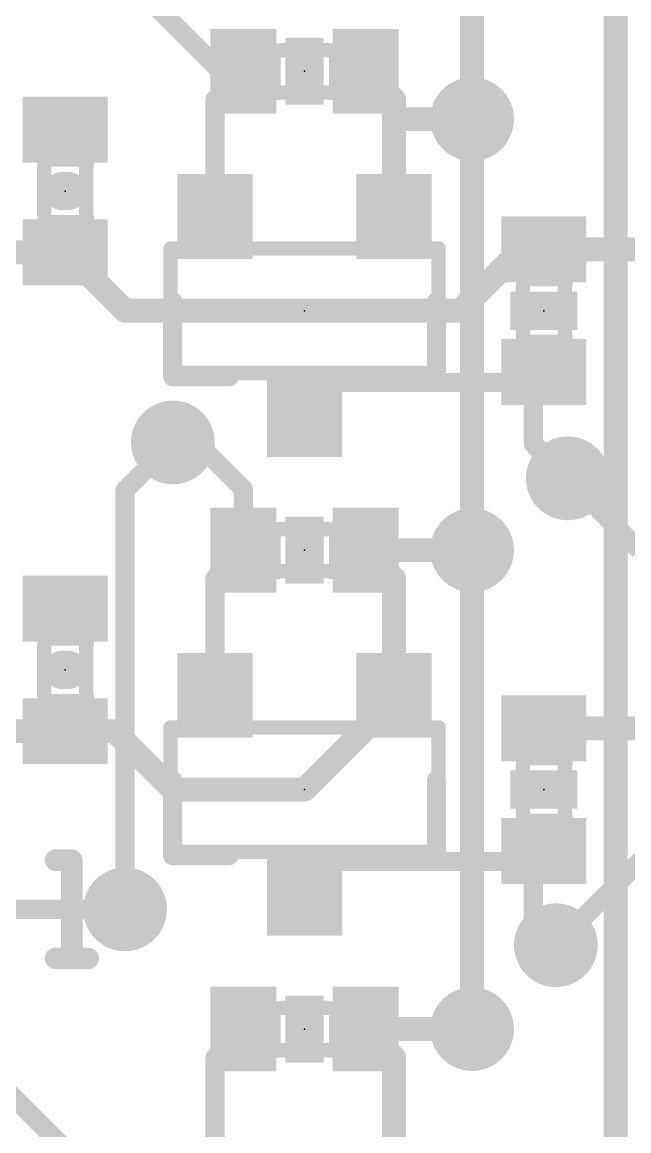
# Model space of a CAD drawing. Extents: x -0.1 to 26.8, y -10.2 to 23.
# Drawn here: x 13.51 to 19.95, y 4 to 15.76 of the extents above; entities that cross this region are included whole.
import ezdxf

# ---------------------------------------------------------------- set-up
doc = ezdxf.new("R2010")
doc.units = 0
for name, color, linetype in [('1', 12, 'CONTINUOUS'), ('16', 132, 'CONTINUOUS'), ('18', 110, 'CONTINUOUS'), ('21', 41, 'CONTINUOUS'), ('23', 53, 'CONTINUOUS'), ('51', 53, 'CONTINUOUS')]:
    doc.layers.add(name, color=color, linetype=linetype)

# ---------------------------------------------------------------- blocks, each defined once
blk = doc.blocks.new('RECT')
blk.add_solid([(-0.5, -0.5), (0.5, -0.5), (-0.5, 0.5), (0.5, 0.5)])
blk = doc.blocks.new('ROUNDV')
at = {"const_width": 0.5}
blk.add_lwpolyline([(0, -0.25, 1), (0, 0.25, 1), (0, -0.25)], format="xyb", dxfattribs=at)

msp = doc.modelspace()

# ---------------------------------------------------------------- linework, layer by layer
at = {"layer": '1'}
for points, const_width in [([(14.732, 16.129), (15.621, 15.24)], 0.2032), ([(15.621, 15.24), (15.86, 15.24)], 0.2032), ([(15.621, 15.24), (15.621, 15.001)], 0.2032), ([(17.46, 14.94), (17.16, 15.24)], 0.254), ([(15.621, 15.001), (15.56, 14.94)], 0.2032), ([(17.46, 14.732), (17.46, 14.94)], 0.254), ([(15.56, 14.94), (15.56, 13.7)], 0.2032), ([(17.46, 14.732), (17.46, 13.7)], 0.254), ([(18.288, 14.732), (17.46, 14.732)], 0.254), ([(13.97, 13.32), (12.21, 13.32)], 0.254), ([(13.985, 13.32), (13.97, 13.32)], 0.254), ([(14.605, 12.7), (13.985, 13.32)], 0.254), ([(18.811, 13.35), (18.161, 12.7)], 0.254), ([(19.05, 13.35), (18.811, 13.35)], 0.254), ([(20.305, 13.35), (19.05, 13.35)], 0.254), ([(18.161, 12.7), (14.605, 12.7)], 0.254), ([(18.938, 11.938), (19.05, 12.05)], 0.2032), ([(16.51, 11.684), (16.764, 11.938)], 0.2032), ([(16.764, 11.938), (18.938, 11.938)], 0.2032), ([(18.938, 11.938), (18.938, 11.288)], 0.2032), ([(16.51, 11.6), (16.51, 11.684)], 0.2032), ([(15.113, 11.303), (15.367, 11.303)], 0.2032), ([(15.367, 11.303), (15.86, 10.81)], 0.2032), ([(18.938, 11.288), (19.304, 10.922)], 0.2032), ([(15.86, 10.81), (15.86, 10.16)], 0.2032), ([(15.86, 10.16), (15.56, 9.86)], 0.2032), ([(17.46, 9.86), (17.16, 10.16)], 0.254), ([(17.16, 10.16), (18.288, 10.16)], 0.254), ([(15.56, 9.86), (15.56, 8.62)], 0.2032), ([(17.46, 8.62), (17.46, 9.86)], 0.254), ([(17.46, 8.57), (17.46, 8.62)], 0.254), ([(16.51, 7.62), (17.46, 8.57)], 0.254), ([(12.21, 8.24), (13.97, 8.24)], 0.254), ([(13.97, 8.24), (14.493, 8.24)], 0.254), ([(14.493, 8.24), (15.113, 7.62)], 0.254), ([(20.305, 8.27), (19.05, 8.27)], 0.254), ([(15.113, 7.62), (16.51, 7.62)], 0.254), ([(18.938, 6.858), (19.05, 6.97)], 0.2032), ([(16.51, 6.604), (16.764, 6.858)], 0.2032), ([(16.764, 6.858), (18.938, 6.858)], 0.2032), ([(18.938, 6.858), (18.938, 6.208)], 0.2032), ([(16.51, 6.52), (16.51, 6.604)], 0.2032), ([(6.731, 6.35), (14.605, 6.35)], 0.2032), ([(18.938, 6.208), (19.177, 5.969)], 0.2032), ([(12.7, 5.08), (14.351, 3.429)], 0.2032), ([(15.56, 4.78), (15.86, 5.08)], 0.2032), ([(17.16, 5.08), (17.46, 4.78)], 0.254), ([(18.288, 5.08), (17.16, 5.08)], 0.254), ([(15.56, 3.54), (15.56, 4.78)], 0.2032), ([(17.46, 4.78), (17.46, 3.54)], 0.254)]:
    msp.add_lwpolyline(points, dxfattribs=dict(at, const_width=const_width))
for points, const_width in [([(15.621, 15.2908, 1), (15.621, 15.1892)], 0.1016), ([(15.6718, 15.24, 1), (15.5702, 15.24)], 0.1016), ([(15.5851, 15.2041, 1), (15.6569, 15.2759)], 0.1016), ([(15.86, 15.1892, 1), (15.86, 15.2908)], 0.1016), ([(17.2049, 15.2849, 1), (17.1151, 15.1951)], 0.127), ([(15.6569, 14.9651, 1), (15.5851, 15.0369)], 0.1016), ([(17.5235, 14.94, 1), (17.3965, 14.94)], 0.127), ([(15.6108, 14.94, 1), (15.5092, 14.94)], 0.1016), ([(15.5241, 14.9759, 1), (15.5959, 14.9041)], 0.1016), ([(15.5702, 15.001, 1), (15.6718, 15.001)], 0.1016), ([(17.4151, 14.8951, 1), (17.5049, 14.9849)], 0.127), ([(17.5235, 14.732, 1), (17.3965, 14.732)], 0.127), ([(17.46, 14.7955, 1), (17.46, 14.6685)], 0.127), ([(18.288, 14.6685, 1), (18.288, 14.7955)], 0.127), ([(17.3965, 14.732, 1), (17.5235, 14.732)], 0.127), ([(17.3965, 13.7, 1), (17.5235, 13.7)], 0.127), ([(15.5092, 13.7, 1), (15.6108, 13.7)], 0.1016), ([(13.97, 13.3835, 1), (13.97, 13.2565)], 0.127), ([(14.0299, 13.3649, 1), (13.9401, 13.2751)], 0.127), ([(13.97, 13.2565, 1), (13.97, 13.3835)], 0.127), ([(13.985, 13.2565, 1), (13.985, 13.3835)], 0.127), ([(18.811, 13.4135, 1), (18.811, 13.2865)], 0.127), ([(18.8559, 13.3051, 1), (18.7661, 13.3949)], 0.127), ([(19.05, 13.4135, 1), (19.05, 13.2865)], 0.127), ([(19.05, 13.2865, 1), (19.05, 13.4135)], 0.127), ([(14.605, 12.7635, 1), (14.605, 12.6365)], 0.127), ([(18.161, 12.6365, 1), (18.161, 12.7635)], 0.127), ([(14.5601, 12.6551, 1), (14.6499, 12.7449)], 0.127), ([(18.1161, 12.7449, 1), (18.2059, 12.6551)], 0.127), ([(19.0859, 12.0141, 1), (19.0141, 12.0859)], 0.1016), ([(16.764, 11.9888, 1), (16.764, 11.8872)], 0.1016), ([(16.7999, 11.9021, 1), (16.7281, 11.9739)], 0.1016), ([(18.9888, 11.938, 1), (18.8872, 11.938)], 0.1016), ([(18.9021, 11.9739, 1), (18.9739, 11.9021)], 0.1016), ([(18.938, 11.8872, 1), (18.938, 11.9888)], 0.1016), ([(16.5608, 11.684, 1), (16.4592, 11.684)], 0.1016), ([(16.4741, 11.7199, 1), (16.5459, 11.6481)], 0.1016), ([(16.4592, 11.6, 1), (16.5608, 11.6)], 0.1016), ([(15.113, 11.3538, 1), (15.113, 11.2522)], 0.1016), ([(15.4029, 11.3389, 1), (15.3311, 11.2671)], 0.1016), ([(15.367, 11.2522, 1), (15.367, 11.3538)], 0.1016), ([(18.9739, 11.3239, 1), (18.9021, 11.2521)], 0.1016), ([(18.8872, 11.288, 1), (18.9888, 11.288)], 0.1016), ([(19.2681, 10.8861, 1), (19.3399, 10.9579)], 0.1016), ([(15.9108, 10.81, 1), (15.8092, 10.81)], 0.1016), ([(15.8241, 10.7741, 1), (15.8959, 10.8459)], 0.1016), ([(15.8959, 10.1241, 1), (15.8241, 10.1959)], 0.1016), ([(17.2049, 10.2049, 1), (17.1151, 10.1151)], 0.127), ([(17.16, 10.2235, 1), (17.16, 10.0965)], 0.127), ([(18.288, 10.0965, 1), (18.288, 10.2235)], 0.127), ([(15.8092, 10.16, 1), (15.9108, 10.16)], 0.1016), ([(15.6108, 9.86, 1), (15.5092, 9.86)], 0.1016), ([(15.5241, 9.8959, 1), (15.5959, 9.8241)], 0.1016), ([(17.5235, 9.86, 1), (17.3965, 9.86)], 0.127), ([(17.4151, 9.8151, 1), (17.5049, 9.9049)], 0.127), ([(17.5235, 8.62, 1), (17.3965, 8.62)], 0.127), ([(15.5092, 8.62, 1), (15.6108, 8.62)], 0.1016), ([(17.3965, 8.62, 1), (17.5235, 8.62)], 0.127), ([(17.3965, 8.57, 1), (17.5235, 8.57)], 0.127), ([(17.5049, 8.5251, 1), (17.4151, 8.6149)], 0.127), ([(13.97, 8.3035, 1), (13.97, 8.1765)], 0.127), ([(13.97, 8.1765, 1), (13.97, 8.3035)], 0.127), ([(14.5379, 8.2849, 1), (14.4481, 8.1951)], 0.127), ([(14.493, 8.1765, 1), (14.493, 8.3035)], 0.127), ([(19.05, 8.3335, 1), (19.05, 8.2065)], 0.127), ([(15.113, 7.6835, 1), (15.113, 7.5565)], 0.127), ([(15.0681, 7.5751, 1), (15.1579, 7.6649)], 0.127), ([(16.4651, 7.6649, 1), (16.5549, 7.5751)], 0.127), ([(16.51, 7.5565, 1), (16.51, 7.6835)], 0.127), ([(19.0859, 6.9341, 1), (19.0141, 7.0059)], 0.1016), ([(16.764, 6.9088, 1), (16.764, 6.8072)], 0.1016), ([(16.7999, 6.8221, 1), (16.7281, 6.8939)], 0.1016), ([(18.9888, 6.858, 1), (18.8872, 6.858)], 0.1016), ([(18.9021, 6.8939, 1), (18.9739, 6.8221)], 0.1016), ([(18.938, 6.8072, 1), (18.938, 6.9088)], 0.1016), ([(16.5608, 6.604, 1), (16.4592, 6.604)], 0.1016), ([(16.4741, 6.6399, 1), (16.5459, 6.5681)], 0.1016), ([(16.4592, 6.52, 1), (16.5608, 6.52)], 0.1016), ([(14.605, 6.2992, 1), (14.605, 6.4008)], 0.1016), ([(18.9739, 6.2439, 1), (18.9021, 6.1721)], 0.1016), ([(18.8872, 6.208, 1), (18.9888, 6.208)], 0.1016), ([(19.1411, 5.9331, 1), (19.2129, 6.0049)], 0.1016), ([(15.8959, 5.0441, 1), (15.8241, 5.1159)], 0.1016), ([(17.2049, 5.1249, 1), (17.1151, 5.0351)], 0.127), ([(17.16, 5.1435, 1), (17.16, 5.0165)], 0.127), ([(18.288, 5.0165, 1), (18.288, 5.1435)], 0.127), ([(15.6108, 4.78, 1), (15.5092, 4.78)], 0.1016), ([(15.5241, 4.8159, 1), (15.5959, 4.7441)], 0.1016), ([(17.5235, 4.78, 1), (17.3965, 4.78)], 0.127), ([(17.4151, 4.7351, 1), (17.5049, 4.8249)], 0.127)]:
    msp.add_lwpolyline(points, format="xyb", dxfattribs=dict(at, const_width=const_width))
at = {"layer": '16'}
for points, const_width in [([(18.288, 14.732), (18.288, 20.701)], 0.254), ([(18.288, 10.16), (18.288, 14.732)], 0.254), ([(14.605, 10.795), (15.113, 11.303)], 0.2032), ([(19.304, 10.922), (20.066, 10.16)], 0.2032), ([(14.605, 6.35), (14.605, 10.795)], 0.2032), ([(18.288, 10.16), (18.288, 5.08)], 0.254), ([(19.177, 5.969), (20.828, 7.62)], 0.2032)]:
    msp.add_lwpolyline(points, dxfattribs=dict(at, const_width=const_width))
for points, const_width in [([(18.3515, 14.732, 1), (18.2245, 14.732)], 0.127), ([(18.2245, 14.732, 1), (18.3515, 14.732)], 0.127), ([(15.1489, 11.2671, 1), (15.0771, 11.3389)], 0.1016), ([(19.3399, 10.9579, 1), (19.2681, 10.8861)], 0.1016), ([(14.6558, 10.795, 1), (14.5542, 10.795)], 0.1016), ([(14.5691, 10.8309, 1), (14.6409, 10.7591)], 0.1016), ([(18.3515, 10.16, 1), (18.2245, 10.16)], 0.127), ([(18.2245, 10.16, 1), (18.3515, 10.16)], 0.127), ([(14.5542, 6.35, 1), (14.6558, 6.35)], 0.1016), ([(19.1411, 6.0049, 1), (19.2129, 5.9331)], 0.1016), ([(18.2245, 5.08, 1), (18.3515, 5.08)], 0.127)]:
    msp.add_lwpolyline(points, format="xyb", dxfattribs=dict(at, const_width=const_width))
at = {"layer": '21'}
for points, const_width in [([(19.812, 19.05), (19.812, 3.81)], 0.254), ([(13.9395, 13.97), (14.0005, 13.97)], 0.4064), ([(15.11, 12), (15.11, 12.8)], 0.2032), ([(17.91, 12), (17.91, 12.8)], 0.2032), ([(15.71, 12), (15.11, 12)], 0.2032), ([(17.31, 12), (17.91, 12)], 0.2032), ([(13.9395, 8.89), (14.0005, 8.89)], 0.4064), ([(15.11, 6.92), (15.11, 7.72)], 0.2032), ([(17.91, 6.92), (17.91, 7.72)], 0.2032), ([(13.8667, 6.8716), (14.0404, 6.8716)], 0.2286), ([(14.0404, 6.8716), (14.0404, 5.8293)], 0.2286), ([(15.71, 6.92), (15.11, 6.92)], 0.2032), ([(17.31, 6.92), (17.91, 6.92)], 0.2032), ([(13.8667, 5.8293), (14.2141, 5.8293)], 0.2286)]:
    msp.add_lwpolyline(points, dxfattribs=dict(at, const_width=const_width))
for points, const_width in [([(13.9395, 14.0716, 1), (13.9395, 13.8684)], 0.2032), ([(14.0005, 13.8684, 1), (14.0005, 14.0716)], 0.2032), ([(15.1608, 12.8, 1), (15.0592, 12.8)], 0.1016), ([(17.9608, 12.8, 1), (17.8592, 12.8)], 0.1016), ([(15.11, 12.0508, 1), (15.11, 11.9492)], 0.1016), ([(15.0592, 12, 1), (15.1608, 12)], 0.1016), ([(15.71, 11.9492, 1), (15.71, 12.0508)], 0.1016), ([(17.31, 12.0508, 1), (17.31, 11.9492)], 0.1016), ([(17.8592, 12, 1), (17.9608, 12)], 0.1016), ([(17.91, 11.9492, 1), (17.91, 12.0508)], 0.1016), ([(13.9395, 8.9916, 1), (13.9395, 8.7884)], 0.2032), ([(14.0005, 8.7884, 1), (14.0005, 8.9916)], 0.2032), ([(15.1608, 7.72, 1), (15.0592, 7.72)], 0.1016), ([(17.9608, 7.72, 1), (17.8592, 7.72)], 0.1016), ([(13.8667, 6.9287, 1), (13.8667, 6.8144)], 0.1143), ([(14.0975, 6.8716, 1), (13.9832, 6.8716)], 0.1143), ([(14.0404, 6.8144, 1), (14.0404, 6.9287)], 0.1143), ([(15.11, 6.9708, 1), (15.11, 6.8692)], 0.1016), ([(15.0592, 6.92, 1), (15.1608, 6.92)], 0.1016), ([(15.71, 6.8692, 1), (15.71, 6.9708)], 0.1016), ([(17.31, 6.9708, 1), (17.31, 6.8692)], 0.1016), ([(17.8592, 6.92, 1), (17.9608, 6.92)], 0.1016), ([(17.91, 6.8692, 1), (17.91, 6.9708)], 0.1016), ([(13.8667, 5.8864, 1), (13.8667, 5.7721)], 0.1143), ([(13.9832, 5.8293, 1), (14.0975, 5.8293)], 0.1143), ([(14.2141, 5.7721, 1), (14.2141, 5.8864)], 0.1143)]:
    msp.add_lwpolyline(points, format="xyb", dxfattribs=dict(at, const_width=const_width))
at = {"layer": '23'}
for p in [(16.51, 15.24), (13.97, 13.97), (16.51, 12.7), (19.05, 12.7), (16.51, 10.16), (13.97, 8.89), (16.51, 7.62), (19.05, 7.62), (16.51, 5.08)]:
    msp.add_point(p, dxfattribs=at)
at = {"layer": '51', "const_width": 0.1524}
for points in [[(16.265, 15.464), (16.755, 15.464)], [(16.755, 15.016), (16.265, 15.016)], [(13.746, 13.725), (13.746, 14.215)], [(14.194, 14.215), (14.194, 13.725)], [(15.0876, 12.0396), (15.0876, 13.3604)], [(15.0876, 13.3604), (17.9324, 13.3604)], [(17.9324, 13.3604), (17.9324, 12.0396)], [(18.826, 12.455), (18.826, 12.945)], [(19.274, 12.945), (19.274, 12.455)], [(17.9324, 12.0396), (15.0876, 12.0396)], [(16.265, 10.384), (16.755, 10.384)], [(16.755, 9.936), (16.265, 9.936)], [(13.746, 8.645), (13.746, 9.135)], [(14.194, 9.135), (14.194, 8.645)], [(15.0876, 6.9596), (15.0876, 8.2804)], [(15.0876, 8.2804), (17.9324, 8.2804)], [(17.9324, 8.2804), (17.9324, 6.9596)], [(18.826, 7.375), (18.826, 7.865)], [(19.274, 7.865), (19.274, 7.375)], [(17.9324, 6.9596), (15.0876, 6.9596)], [(16.265, 5.304), (16.755, 5.304)], [(16.755, 4.856), (16.265, 4.856)]]:
    msp.add_lwpolyline(points, dxfattribs=at)
at = {"layer": '51', "const_width": 0.0762}
for points in [[(16.265, 15.5021, 1), (16.265, 15.4259)], [(16.755, 15.4259, 1), (16.755, 15.5021)], [(16.265, 15.0541, 1), (16.265, 14.9779)], [(16.755, 14.9779, 1), (16.755, 15.0541)], [(13.7841, 14.215, 1), (13.7079, 14.215)], [(14.2321, 14.215, 1), (14.1559, 14.215)], [(13.7079, 13.725, 1), (13.7841, 13.725)], [(14.1559, 13.725, 1), (14.2321, 13.725)], [(15.1257, 13.3604, 1), (15.0495, 13.3604)], [(15.0876, 13.3985, 1), (15.0876, 13.3223)], [(17.9705, 13.3604, 1), (17.8943, 13.3604)], [(17.9324, 13.3223, 1), (17.9324, 13.3985)], [(18.8641, 12.945, 1), (18.7879, 12.945)], [(19.3121, 12.945, 1), (19.2359, 12.945)], [(18.7879, 12.455, 1), (18.8641, 12.455)], [(19.2359, 12.455, 1), (19.3121, 12.455)], [(15.0876, 12.0777, 1), (15.0876, 12.0015)], [(17.9324, 12.0015, 1), (17.9324, 12.0777)], [(15.0495, 12.0396, 1), (15.1257, 12.0396)], [(17.8943, 12.0396, 1), (17.9705, 12.0396)], [(16.265, 10.4221, 1), (16.265, 10.3459)], [(16.755, 10.3459, 1), (16.755, 10.4221)], [(16.265, 9.9741, 1), (16.265, 9.8979)], [(16.755, 9.8979, 1), (16.755, 9.9741)], [(13.7841, 9.135, 1), (13.7079, 9.135)], [(14.2321, 9.135, 1), (14.1559, 9.135)], [(13.7079, 8.645, 1), (13.7841, 8.645)], [(14.1559, 8.645, 1), (14.2321, 8.645)], [(15.1257, 8.2804, 1), (15.0495, 8.2804)], [(15.0876, 8.3185, 1), (15.0876, 8.2423)], [(17.9705, 8.2804, 1), (17.8943, 8.2804)], [(17.9324, 8.2423, 1), (17.9324, 8.3185)], [(18.8641, 7.865, 1), (18.7879, 7.865)], [(19.3121, 7.865, 1), (19.2359, 7.865)], [(18.7879, 7.375, 1), (18.8641, 7.375)], [(19.2359, 7.375, 1), (19.3121, 7.375)], [(15.0876, 6.9977, 1), (15.0876, 6.9215)], [(15.0495, 6.9596, 1), (15.1257, 6.9596)], [(17.8943, 6.9596, 1), (17.9705, 6.9596)], [(17.9324, 6.9215, 1), (17.9324, 6.9977)], [(16.265, 5.3421, 1), (16.265, 5.2659)], [(16.755, 5.2659, 1), (16.755, 5.3421)], [(16.265, 4.8941, 1), (16.265, 4.8179)], [(16.755, 4.8179, 1), (16.755, 4.8941)]]:
    msp.add_lwpolyline(points, format="xyb", dxfattribs=at)

# ---------------------------------------------------------------- block references
at = {"layer": '1', "xscale": 0.7, "yscale": 0.9}
for p in [(15.86, 15.24), (17.16, 15.24), (15.86, 10.16), (17.16, 10.16), (15.86, 5.08), (17.16, 5.08)]:
    msp.add_blockref('RECT', p, dxfattribs=at)
at = {"layer": '1', "yscale": 0.9}
for p, xscale, rotation in [((13.97, 14.62), 0.7, 90), ((15.56, 13.7), 0.8, 180), ((17.46, 13.7), 0.8, 180), ((13.97, 13.32), 0.7, 90), ((19.05, 13.35), 0.7, 90), ((19.05, 12.05), 0.7, 90), ((16.51, 11.6), 0.8, 180), ((13.97, 9.54), 0.7, 90), ((15.56, 8.62), 0.8, 180), ((17.46, 8.62), 0.8, 180), ((13.97, 8.24), 0.7, 90), ((19.05, 8.27), 0.7, 90), ((19.05, 6.97), 0.7, 90), ((16.51, 6.52), 0.8, 180)]:
    msp.add_blockref('RECT', p, dxfattribs=dict(at, xscale=xscale, rotation=rotation))
at = {"layer": '18', "xscale": 0.889, "yscale": 0.889}
for p in [(18.288, 14.732), (18.288, 14.732), (15.113, 11.303), (15.113, 11.303), (19.304, 10.922), (19.304, 10.922), (18.288, 10.16), (18.288, 10.16), (14.605, 6.35), (14.605, 6.35), (19.177, 5.969), (19.177, 5.969), (18.288, 5.08), (18.288, 5.08)]:
    msp.add_blockref('ROUNDV', p, dxfattribs=at)
at = {"layer": '21', "xscale": 0.4064, "yscale": 0.7112}
for p in [(16.51, 15.24), (16.51, 10.16), (16.51, 5.08)]:
    msp.add_blockref('RECT', p, dxfattribs=at)
at = {"layer": '21', "xscale": 0.4064, "yscale": 0.7112, "rotation": 90}
for p in [(19.05, 12.7), (19.05, 7.62)]:
    msp.add_blockref('RECT', p, dxfattribs=at)
at = {"layer": '51', "xscale": 0.3, "yscale": 0.5999}
for p in [(16.106, 15.2352), (16.9188, 15.2352), (16.106, 10.1552), (16.9188, 10.1552), (16.106, 5.0751), (16.9188, 5.0751)]:
    msp.add_blockref('RECT', p, dxfattribs=at)
at = {"layer": '51', "xscale": 0.3, "yscale": 0.5999, "rotation": 90}
for p in [(13.9748, 14.3788), (13.9748, 13.566), (19.0549, 13.1088), (19.0549, 12.296), (13.9748, 9.2988), (13.9748, 8.486), (19.0549, 8.0288), (19.0549, 7.216)]:
    msp.add_blockref('RECT', p, dxfattribs=at)

doc.saveas('drawing.dxf')
